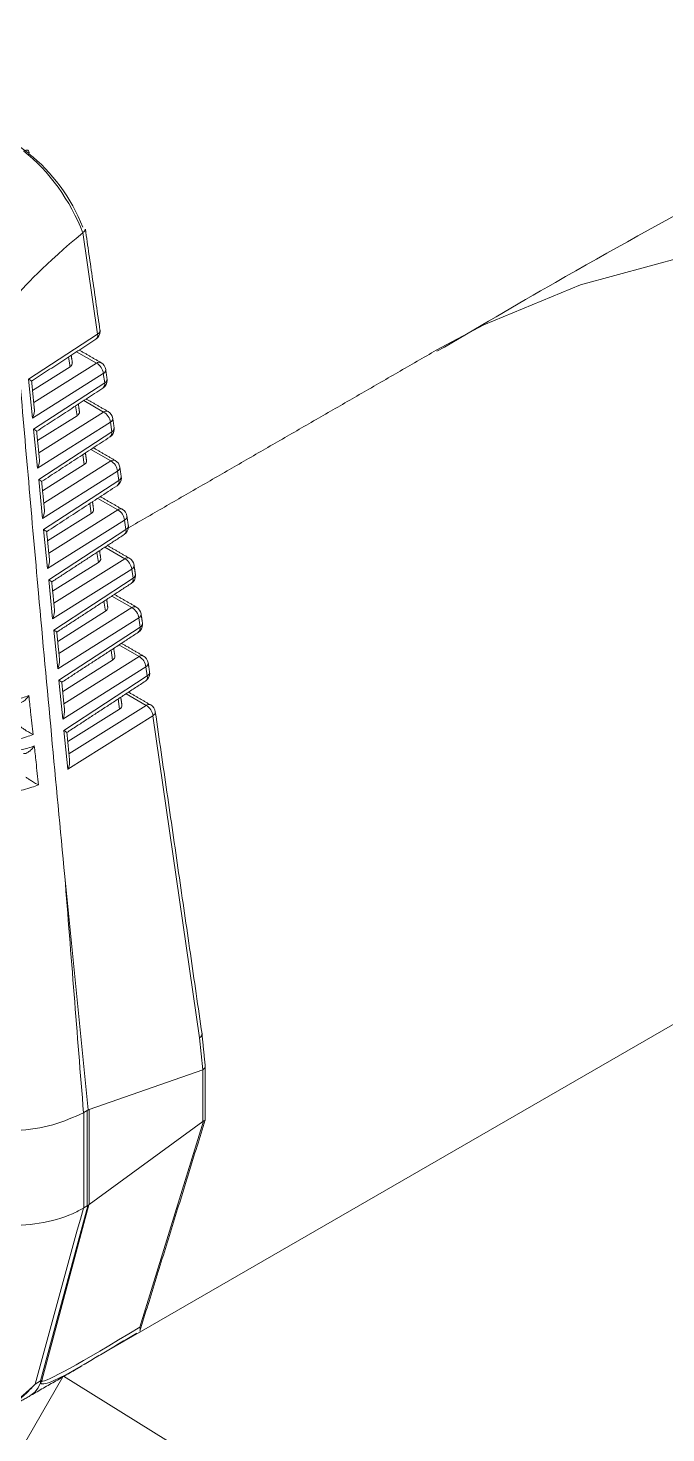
# Model space of a CAD drawing. Extents: x 12.1 to 108.7, y 1 to 80.4.
# Drawn here: x 75.873 to 76.556, y 64.437 to 65.941 of the extents above; entities that cross this region are included whole.
import ezdxf

# ---------------------------------------------------------------- set-up
doc = ezdxf.new("R2010")
doc.units = 0
doc.header["$MEASUREMENT"] = 0
doc.linetypes.add('SLD-Solid', pattern=[0])
doc.layers.add('OBJECT', color=7, linetype='CONTINUOUS')

msp = doc.modelspace()

# ---------------------------------------------------------------- linework, layer by layer
at = {"layer": 'OBJECT', "linetype": 'SLD-Solid', "lineweight": 15}
for p, q in [((75.9477, 65.6133), (75.932, 65.7219)), ((75.8739, 65.5651), (75.9477, 65.6133)), ((75.9465, 65.5822), (75.9253, 65.5944)), ((75.9182, 65.5782), (75.8781, 65.553)), ((75.8794, 65.5399), (75.9465, 65.5822)), ((75.9182, 65.5782), (75.9166, 65.5887)), ((75.8781, 65.5234), (75.8739, 65.5651)), ((75.9538, 65.5711), (75.8781, 65.5234)), ((75.9553, 65.561), (75.9538, 65.5711)), ((75.8793, 65.5113), (75.9553, 65.561)), ((75.9257, 65.5259), (75.9242, 65.5364)), ((75.9541, 65.5298), (75.9329, 65.5421)), ((75.9257, 65.5259), (75.8834, 65.4993)), ((75.9614, 65.5188), (75.8835, 65.4697)), ((75.8848, 65.4861), (75.9541, 65.5298)), ((75.9629, 65.5087), (75.9614, 65.5188)), ((75.8835, 65.4697), (75.8793, 65.5113)), ((75.8847, 65.4576), (75.9629, 65.5087)), ((75.9617, 65.4775), (75.9404, 65.4898)), ((75.9333, 65.4735), (75.8888, 65.4455)), ((75.8901, 65.4324), (75.9617, 65.4775)), ((75.9111, 64.4977), (77.6024, 65.4741)), ((75.9333, 65.4735), (75.9318, 65.4841)), ((75.8888, 65.4159), (75.8847, 65.4576)), ((75.969, 65.4664), (75.8888, 65.4159)), ((75.89, 65.4039), (75.9704, 65.4564)), ((75.9704, 65.4564), (75.969, 65.4664)), ((75.9409, 65.4212), (75.9394, 65.4318)), ((75.9693, 65.4251), (75.9479, 65.4374)), ((75.9409, 65.4212), (75.8942, 65.3918)), ((75.9766, 65.4141), (75.8942, 65.3622)), ((75.8955, 65.3787), (75.9693, 65.4251)), ((75.978, 65.4041), (75.9766, 65.4141)), ((75.8942, 65.3622), (75.89, 65.4039)), ((75.8954, 65.3501), (75.978, 65.4041)), ((75.9768, 65.3728), (75.9555, 65.3851)), ((75.9485, 65.3688), (75.8996, 65.3381)), ((75.9009, 65.325), (75.9768, 65.3728)), ((75.9485, 65.3688), (75.9469, 65.3795)), ((75.9842, 65.3617), (75.8996, 65.3085)), ((75.9008, 65.2964), (75.9856, 65.3518)), ((75.9856, 65.3518), (75.9842, 65.3617)), ((75.8996, 65.3085), (75.8954, 65.3501)), ((75.9561, 65.3165), (75.9545, 65.3272)), ((75.9844, 65.3204), (75.963, 65.3328)), ((75.9561, 65.3165), (75.905, 65.2843)), ((75.9917, 65.3094), (75.905, 65.2547)), ((75.9063, 65.2712), (75.9844, 65.3204)), ((75.9932, 65.2995), (75.9917, 65.3094)), ((75.905, 65.2547), (75.9008, 65.2964)), ((75.9062, 65.2427), (75.9932, 65.2995)), ((75.992, 65.2681), (75.9705, 65.2805)), ((75.9636, 65.2641), (75.9104, 65.2306)), ((75.9117, 65.2175), (75.992, 65.2681)), ((75.9636, 65.2641), (75.9621, 65.2749)), ((75.9993, 65.257), (75.9104, 65.201)), ((75.9116, 65.1889), (76.0007, 65.2472)), ((76.0007, 65.2472), (75.9993, 65.257)), ((75.9104, 65.201), (75.9062, 65.2427)), ((75.9171, 65.1638), (75.9996, 65.2157)), ((75.9712, 65.2118), (75.9697, 65.2226)), ((75.9996, 65.2157), (75.9781, 65.2281)), ((75.9712, 65.2118), (75.9157, 65.1769)), ((76.0069, 65.2047), (75.9158, 65.1473)), ((76.0568, 64.8599), (76.0069, 65.2047)), ((75.9158, 65.1473), (75.9116, 65.1889)), ((75.9126, 65.0327), (75.9377, 64.7826)), ((76.0602, 64.8256), (76.0568, 64.8599)), ((76.0601, 64.8255), (75.9387, 64.7829)), ((76.0601, 64.8255), (76.0602, 64.8256)), ((76.0601, 64.7703), (76.0601, 64.8255)), ((75.9326, 64.7796), (75.9329, 64.7798)), ((75.9366, 64.7819), (75.9329, 64.7798)), ((75.9329, 64.7798), (75.9329, 64.6777)), ((75.9366, 64.6798), (75.9366, 64.7819)), ((75.9387, 64.7829), (75.9387, 64.6813)), ((75.9387, 64.6813), (76.0601, 64.7703)), ((75.9928, 64.55), (76.061, 64.7707)), ((75.8868, 64.4924), (75.9371, 64.6801)), ((75.9382, 64.6809), (75.8879, 64.493)), ((75.9329, 64.6777), (75.9325, 64.6775)), ((75.9329, 64.6777), (75.9366, 64.6798)), ((75.9371, 64.6801), (75.9366, 64.6798)), ((75.9387, 64.6813), (75.9382, 64.6809)), ((75.739, 64.1996), (75.9106, 64.4969)), ((75.8808, 64.4889), (75.8868, 64.4924))]:
    msp.add_line(p, q, dxfattribs=at)
at = {"layer": 'OBJECT', "linetype": 'SLD-Solid', "lineweight": 15, "flags": 128}
for points in [[(75.8686, 65.8092), (75.8698, 65.8099), (75.8711, 65.8102), (75.8721, 65.8103), (75.873, 65.8101), (75.8737, 65.8095), (75.8742, 65.8087), (75.8744, 65.8077), (75.8743, 65.8064)], [(77.5972, 65.471), (77.4661, 65.5409), (77.3305, 65.6015), (77.1964, 65.6497), (77.0645, 65.6851), (76.9357, 65.7075), (76.8106, 65.7168), (76.6899, 65.713), (76.5743, 65.696), (76.4644, 65.666), (76.3609, 65.6232), (76.31, 65.596)], [(77.1921, 63.1532), (77.0871, 63.324), (76.975, 63.4892), (76.8565, 63.6477), (76.7323, 63.7987), (76.6031, 63.9411), (76.4698, 64.0742), (76.3331, 64.1971), (76.1938, 64.3091), (76.0529, 64.4095), (75.9111, 64.4977)], [(75.8867, 64.4906), (75.8842, 64.485), (75.8807, 64.4804), (75.8764, 64.4771), (75.8764, 64.4771)]]:
    msp.add_lwpolyline(points, dxfattribs=at)
at = {"layer": 'OBJECT', "linetype": 'SLD-Solid', "lineweight": 15}
for centre, radius, start, end in [((75.9404, 65.6162), 0.01, 303.1719, 0), ((75.9425, 65.612), 0.00536, 307.8947, 14.0574), ((75.9457, 65.6174), 0.00458, 296.7259, 2.2363), ((75.9404, 65.6162), 0.01, 0, 8.2379), ((75.9494, 65.5783), 0.00479, 64.134, 126.505), ((75.9391, 65.5693), 0.0149, 7.0574, 60.0169), ((75.9465, 65.574), 0.01, 8.2379, 60.0027), ((75.9479, 65.5639), 0.01, 303.1719, 0), ((75.9518, 65.5752), 0.00458, 296.7259, 2.2363), ((75.9532, 65.5651), 0.00458, 296.7259, 2.2363), ((75.9479, 65.5639), 0.01, 0, 8.2379), ((75.9499, 65.5598), 0.00551, 308.9232, 13.0289), ((75.957, 65.526), 0.00479, 64.134, 126.505), ((75.9467, 65.5169), 0.0149, 7.0574, 60.0169), ((75.954, 65.5216), 0.01, 8.2379, 60.0027), ((75.9594, 65.5229), 0.00458, 296.7259, 2.2363), ((75.9555, 65.5116), 0.01, 303.1719, 0), ((75.9575, 65.5075), 0.00551, 308.9232, 13.0289), ((75.9608, 65.5128), 0.00458, 296.7259, 2.2363), ((75.9555, 65.5116), 0.01, 0, 8.2379), ((75.9645, 65.4736), 0.00479, 64.134, 126.505), ((75.9543, 65.4646), 0.0149, 7.0574, 60.0169), ((75.9616, 65.4693), 0.01, 8.2379, 60.0027), ((75.9631, 65.4593), 0.01, 303.1719, 0), ((75.9651, 65.4552), 0.00551, 308.9232, 13.0289), ((75.9669, 65.4705), 0.00458, 296.7259, 2.2363), ((75.9684, 65.4605), 0.00458, 296.7259, 2.2363), ((75.9631, 65.4593), 0.01, 0, 8.2379), ((75.9721, 65.4213), 0.00479, 64.134, 126.505), ((75.9618, 65.4122), 0.0149, 7.0574, 60.0169), ((75.9692, 65.4169), 0.01, 8.2379, 60.0027), ((75.9745, 65.4182), 0.00458, 296.7259, 2.2363), ((75.9706, 65.407), 0.01, 303.1719, 0), ((75.9726, 65.4029), 0.00551, 308.9232, 13.0289), ((75.976, 65.4082), 0.00458, 296.7259, 2.2363), ((75.9706, 65.407), 0.01, 0, 8.2379), ((75.9797, 65.3689), 0.00479, 64.134, 126.505), ((75.9694, 65.3599), 0.0149, 7.0574, 60.0169), ((75.9768, 65.3646), 0.01, 8.2379, 60.0027), ((75.9821, 65.3658), 0.00458, 296.7259, 2.2363), ((75.9782, 65.3547), 0.01, 303.1719, 0), ((75.9802, 65.3506), 0.00551, 308.9232, 13.0289), ((75.9835, 65.3559), 0.00458, 296.7259, 2.2363), ((75.9782, 65.3547), 0.01, 0, 8.2379), ((75.9873, 65.3166), 0.00479, 64.134, 126.505), ((75.9844, 65.3122), 0.01, 8.2379, 60.0027), ((75.977, 65.3075), 0.0149, 7.0574, 60.0169), ((75.9897, 65.3135), 0.00458, 296.7259, 2.2363), ((75.9858, 65.3024), 0.01, 303.1719, 0), ((75.9878, 65.2983), 0.00551, 308.9232, 13.0289), ((75.9911, 65.3036), 0.00458, 296.7259, 2.2363), ((75.9858, 65.3024), 0.01, 0, 8.2379), ((75.9949, 65.2642), 0.00479, 64.134, 126.505), ((75.9846, 65.2552), 0.0149, 7.0574, 60.0169), ((75.9919, 65.2599), 0.01, 8.2379, 60.0027), ((75.9973, 65.2611), 0.00458, 296.7259, 2.2363), ((75.9934, 65.2501), 0.01, 303.1719, 0), ((75.9954, 65.246), 0.00551, 308.9232, 13.0289), ((75.9987, 65.2513), 0.00458, 296.7259, 2.2363), ((75.9934, 65.2501), 0.01, 0, 8.2379), ((76.0024, 65.2119), 0.00479, 64.134, 126.505), ((75.9922, 65.2028), 0.0149, 7.0574, 60.0169), ((75.9995, 65.2075), 0.01, 8.2379, 60.0027), ((76.0047, 65.2089), 0.00473, 297.8993, 1.063), ((75.8626, 64.5117), 0.0321, 318.8191, 322.7882), ((75.8756, 64.5118), 0.0225, 299.9823, 303.2405)]:
    msp.add_arc(centre, radius, start, end, dxfattribs=at)
for centre, major_axis, ratio, start_param, end_param in [((75.6703, 64.2203), (-1.2039, 1.8907), 0.546175, 5.292375, 5.409273), ((75.8573, 65.724), (-0.0641, 0.1015), 0.548826, 4.357537, 5.294158), ((75.8643, 65.7285), (-0.0591, 0.0928), 0.546175, 4.370841, 5.292375), ((77.3871, 66.6072), (1.5341, 0.9737), 0.051031, 2.785704, 3.026817), ((75.9106, 65.5821), (0.0101, -0.0001), 0.568011, 5.562222, 6.37209), ((75.8665, 65.5679), (0.0105, -0.005), 0.072045, 0.043732, 0.830821), ((75.8707, 65.5263), (0.0062, 0.0127), 0.559439, 4.761289, 5.548377), ((75.9182, 65.5298), (0.0101, -0.0001), 0.568011, 5.562222, 6.37209), ((75.8719, 65.5142), (0.0105, -0.005), 0.072045, 0.043732, 0.830821), ((75.8761, 65.4725), (0.0062, 0.0127), 0.559439, 4.761289, 5.548377), ((75.9258, 65.4774), (0.0101, -0.0001), 0.568011, 5.562222, 6.37209), ((75.8773, 65.4605), (0.0105, -0.005), 0.072045, 0.043732, 0.830821), ((75.8815, 65.4188), (0.0062, 0.0127), 0.559439, 4.761289, 5.548377), ((75.9334, 65.4251), (0.0101, -0.0001), 0.568011, 5.562222, 6.37209), ((75.8827, 65.4067), (0.0105, -0.005), 0.072045, 0.043732, 0.830821), ((75.8868, 65.3651), (0.0062, 0.0127), 0.559439, 4.761289, 5.548377), ((75.941, 65.3727), (0.0101, -0.0001), 0.568011, 5.562222, 6.37209), ((75.8881, 65.353), (0.0105, -0.005), 0.072045, 0.043732, 0.830821), ((75.9485, 65.3204), (0.0101, -0.0001), 0.568011, 5.562222, 6.37209), ((75.8922, 65.3113), (0.0062, 0.0127), 0.559439, 4.761289, 5.548377), ((75.8934, 65.2993), (0.0105, -0.005), 0.072045, 0.043732, 0.830821), ((75.8976, 65.2576), (0.0062, 0.0127), 0.559439, 4.761289, 5.548377), ((75.9561, 65.268), (0.0101, -0.0001), 0.568011, 5.562222, 6.37209), ((75.8988, 65.2455), (0.0105, -0.005), 0.072045, 0.043732, 0.830821), ((75.9637, 65.2157), (0.0101, -0.0001), 0.568011, 5.562222, 6.37209), ((75.903, 65.2039), (0.0062, 0.0127), 0.559439, 4.761289, 5.548377), ((75.9042, 65.1918), (0.0105, -0.005), 0.072045, 0.043732, 0.830821), ((75.9084, 65.1501), (0.0062, 0.0127), 0.559439, 4.761289, 5.548377), ((77.745, 62.1419), (-1.5893, 16.547), 0.094708, 1.386105, 1.401617), ((76.0494, 64.8627), (0.00993, 0.00122), 0.518445, 5.484707, 6.294575), ((76.0528, 64.829), (0.01, 0.0005), 0.541019, 5.523122, 6.310211), ((75.8517, 65.6289), (-0.0807, 0.8484), 0.104683, 3.189403, 3.202494), ((75.8517, 65.6295), (-0.085, 0.847), 0.099986, 3.152732, 3.165821), ((76.0528, 64.7438), (0.0087, 0.027), 0.181828, 0.106226, 0.246827), ((77.3283, 65.2694), (1.7697, 5.6286), 0.198355, 1.738224, 1.771915), ((76.2701, 64.7437), (0.3822, 0.2512), 0.030867, 3.159607, 3.880272), ((76.2485, 64.7612), (0.3616, 0.2711), 0.058139, 3.120341, 3.596852), ((76.2485, 64.7612), (0.3616, 0.2711), 0.058139, 3.067677, 3.120341), ((76.2701, 64.7437), (0.3822, 0.2512), 0.030867, 3.106943, 3.159607)]:
    msp.add_ellipse(centre, major_axis=major_axis, ratio=ratio, start_param=start_param, end_param=end_param, dxfattribs=at)
for points, knots in [([(77.9816, 66.408), (77.9524, 66.3966), (77.7979, 66.3365), (77.5219, 66.2159), (77.1544, 66.046), (76.7928, 65.8631), (76.5114, 65.7127), (76.3528, 65.6195), (76.3107, 65.5948)], [0, 0, 0, 0, 0.050746, 0.26847, 0.486197, 0.703843, 0.921328, 1, 1, 1, 1]), ([(75.932, 65.7219), (75.9327, 65.7225), (75.934, 65.7235), (75.9347, 65.7249), (75.9345, 65.7255), (75.9345, 65.7257)], [0, 0, 0, 0, 0.411338, 0.822575, 1, 1, 1, 1]), ([(75.8574, 65.6489), (75.8578, 65.6439), (75.8599, 65.619), (75.8688, 65.5146), (75.8861, 65.3137), (75.9031, 65.1336), (75.9126, 65.0327)], [0, 0, 0, 0, 0.024148, 0.120739, 0.507103, 1, 1, 1, 1]), ([(75.7469, 65.2274), (75.7527, 65.2255), (75.7703, 65.2198), (75.8039, 65.2154), (75.8396, 65.2174), (75.8625, 65.2224), (75.8719, 65.2254), (75.8742, 65.2262)], [0, 0, 0, 0, 0.150136, 0.453531, 0.756488, 0.940721, 1, 1, 1, 1]), ([(75.8628, 65.218), (75.8636, 65.2181), (75.8653, 65.2182), (75.8685, 65.22), (75.8716, 65.2228), (75.8735, 65.2251), (75.8742, 65.2261), (75.8742, 65.2262)], [0, 0, 0, 0, 0.203476, 0.450054, 0.773099, 0.991938, 1, 1, 1, 1]), ([(75.8742, 65.2262), (75.8748, 65.2204), (75.8763, 65.2065), (75.8778, 65.1926), (75.8787, 65.1844)], [0, 0, 0, 0, 0.412528, 1, 1, 1, 1]), ([(75.8787, 65.1844), (75.8786, 65.1844), (75.8778, 65.1849), (75.8755, 65.1862), (75.8719, 65.1883), (75.8682, 65.1908), (75.8663, 65.1921), (75.8655, 65.1927)], [0, 0, 0, 0, 0.0078121, 0.2310807, 0.5592036, 0.8028119, 1, 1, 1, 1]), ([(75.8787, 65.1844), (75.8764, 65.1836), (75.8683, 65.1808), (75.8473, 65.1755), (75.8137, 65.1722), (75.7778, 65.1755), (75.7583, 65.1815), (75.7505, 65.1839)], [0, 0, 0, 0, 0.059495, 0.208459, 0.505892, 0.803608, 1, 1, 1, 1]), ([(75.7515, 65.1729), (75.7573, 65.171), (75.7748, 65.1653), (75.8085, 65.1609), (75.8446, 65.163), (75.8679, 65.1683), (75.8777, 65.1715), (75.88, 65.1723)], [0, 0, 0, 0, 0.148503, 0.448596, 0.748256, 0.940444, 1, 1, 1, 1]), ([(75.8685, 65.1641), (75.8692, 65.1641), (75.8708, 65.1642), (75.8738, 65.1657), (75.8769, 65.1683), (75.879, 65.1709), (75.8799, 65.1723), (75.88, 65.1723)], [0, 0, 0, 0, 0.199298, 0.397083, 0.7009, 0.992023, 1, 1, 1, 1]), ([(75.88, 65.1723), (75.8806, 65.1666), (75.8821, 65.1527), (75.8836, 65.1387), (75.8845, 65.1306)], [0, 0, 0, 0, 0.4125571, 1, 1, 1, 1]), ([(75.8845, 65.1306), (75.8821, 65.1297), (75.8741, 65.1268), (75.8532, 65.1213), (75.8197, 65.1178), (75.7832, 65.1208), (75.7633, 65.1268), (75.7551, 65.1293)], [0, 0, 0, 0, 0.059775, 0.207161, 0.501412, 0.795934, 1, 1, 1, 1]), ([(75.8845, 65.1306), (75.8844, 65.1306), (75.8835, 65.1311), (75.8811, 65.1324), (75.8775, 65.1346), (75.8738, 65.1369), (75.8719, 65.1382), (75.8711, 65.1388)], [0, 0, 0, 0, 0.007744, 0.250695, 0.570354, 0.807208, 1, 1, 1, 1]), ([(75.9326, 64.7796), (75.9221, 64.7749), (75.9011, 64.7655), (75.8612, 64.7593), (75.8208, 64.7596), (75.7972, 64.7663), (75.7857, 64.7696)], [0, 0, 0, 0, 0.253584, 0.507165, 0.760847, 1, 1, 1, 1]), ([(76.0627, 64.772), (76.0628, 64.772), (76.0629, 64.7718), (76.0623, 64.7711), (76.0613, 64.7708), (76.061, 64.7707)], [0, 0, 0, 0, 0.116965, 0.672336, 1, 1, 1, 1]), ([(75.9325, 64.6775), (75.9287, 64.6754), (75.915, 64.668), (75.886, 64.6601), (75.8465, 64.658), (75.8117, 64.6638), (75.793, 64.6668), (75.7857, 64.6679)], [0, 0, 0, 0, 0.097508, 0.351331, 0.599304, 0.843154, 1, 1, 1, 1]), ([(75.9928, 64.55), (75.9928, 64.55), (75.9933, 64.5485), (75.9932, 64.5474), (75.9931, 64.5464)], [0, 0, 0, 0, 0.019973, 1, 1, 1, 1]), ([(75.7808, 64.4437), (75.79, 64.4441), (75.8136, 64.4451), (75.8476, 64.4608), (75.87, 64.4782), (75.8799, 64.488), (75.8807, 64.4888), (75.8808, 64.4889)], [0, 0, 0, 0, 0.2447442, 0.626729, 0.9679276, 0.9961436, 1, 1, 1, 1]), ([(75.8808, 64.4889), (75.8807, 64.4888), (75.8798, 64.4878), (75.8769, 64.4847), (75.8669, 64.4745), (75.8461, 64.4581), (75.815, 64.4432), (75.7916, 64.4428), (75.7815, 64.4426)], [0, 0, 0, 0, 0.00366, 0.034965, 0.112488, 0.381452, 0.732443, 1, 1, 1, 1])]:
    msp.add_open_spline(points, degree=3, knots=knots, dxfattribs=at)
for points in [[(75.932, 65.7219), (75.9318, 65.7218)], [(75.9502, 65.6176), (75.9346, 65.7257)], [(75.8771, 65.5629), (75.9458, 65.6078)], [(75.9515, 65.5826), (75.928, 65.5962)], [(76.31, 65.596), (75.9806, 65.4058)], [(75.9207, 65.5825), (75.9195, 65.5906)], [(75.88, 65.5333), (75.8771, 65.5629)], [(75.9578, 65.5653), (75.9564, 65.5754)], [(75.8825, 65.5091), (75.9534, 65.5555)], [(75.9283, 65.5302), (75.9271, 65.5383)], [(75.959, 65.5303), (75.9355, 65.5438)], [(75.9654, 65.513), (75.9639, 65.523)], [(75.8854, 65.4796), (75.8825, 65.5092)], [(75.8878, 65.4554), (75.961, 65.5032)], [(75.9666, 65.4779), (75.9431, 65.4915)], [(75.9358, 65.4778), (75.9347, 65.486)], [(75.973, 65.4607), (75.9715, 65.4707)], [(75.8908, 65.4259), (75.8878, 65.4554)], [(75.8932, 65.4017), (75.9685, 65.4509)], [(75.9434, 65.4255), (75.9422, 65.4337)], [(75.9742, 65.4256), (75.9506, 65.4392)], [(75.9805, 65.4084), (75.9791, 65.4183)], [(75.8962, 65.3721), (75.8932, 65.4017)], [(75.8986, 65.3479), (75.9761, 65.3986)], [(75.951, 65.3731), (75.9498, 65.3814)], [(75.9818, 65.3732), (75.9582, 65.3869)], [(75.9881, 65.3561), (75.9867, 65.366)], [(75.9016, 65.3184), (75.8986, 65.348)], [(75.904, 65.2942), (75.9837, 65.3463)], [(75.9586, 65.3207), (75.9574, 65.3291)], [(75.9894, 65.3209), (75.9657, 65.3345)], [(75.9957, 65.3038), (75.9943, 65.3136)], [(75.907, 65.2647), (75.904, 65.2942)], [(75.9094, 65.2405), (75.9913, 65.294)], [(75.9662, 65.2684), (75.9649, 65.2768)], [(75.9969, 65.2685), (75.9732, 65.2822)], [(76.0033, 65.2515), (76.0018, 65.2613)], [(75.9123, 65.2109), (75.9094, 65.2405)], [(75.9148, 65.1867), (75.9988, 65.2417)], [(75.9737, 65.216), (75.9725, 65.2245)], [(76.0045, 65.2162), (75.9808, 65.2299)], [(76.0594, 64.864), (76.0094, 65.2089)], [(75.9177, 65.1572), (75.9148, 65.1868)], [(76.0628, 64.8296), (76.0594, 64.8639)], [(76.0628, 64.772), (76.0628, 64.8293)], [(75.9929, 64.5459), (76.0628, 64.7719)], [(75.9371, 64.6801), (75.9382, 64.6809)], [(75.9333, 64.5101), (75.9895, 64.5436)], [(75.8764, 64.4771), (75.9298, 64.5079)], [(75.8433, 64.458), (75.8764, 64.4771)]]:
    msp.add_open_spline(points, degree=1, dxfattribs=at)

doc.saveas('drawing.dxf')
